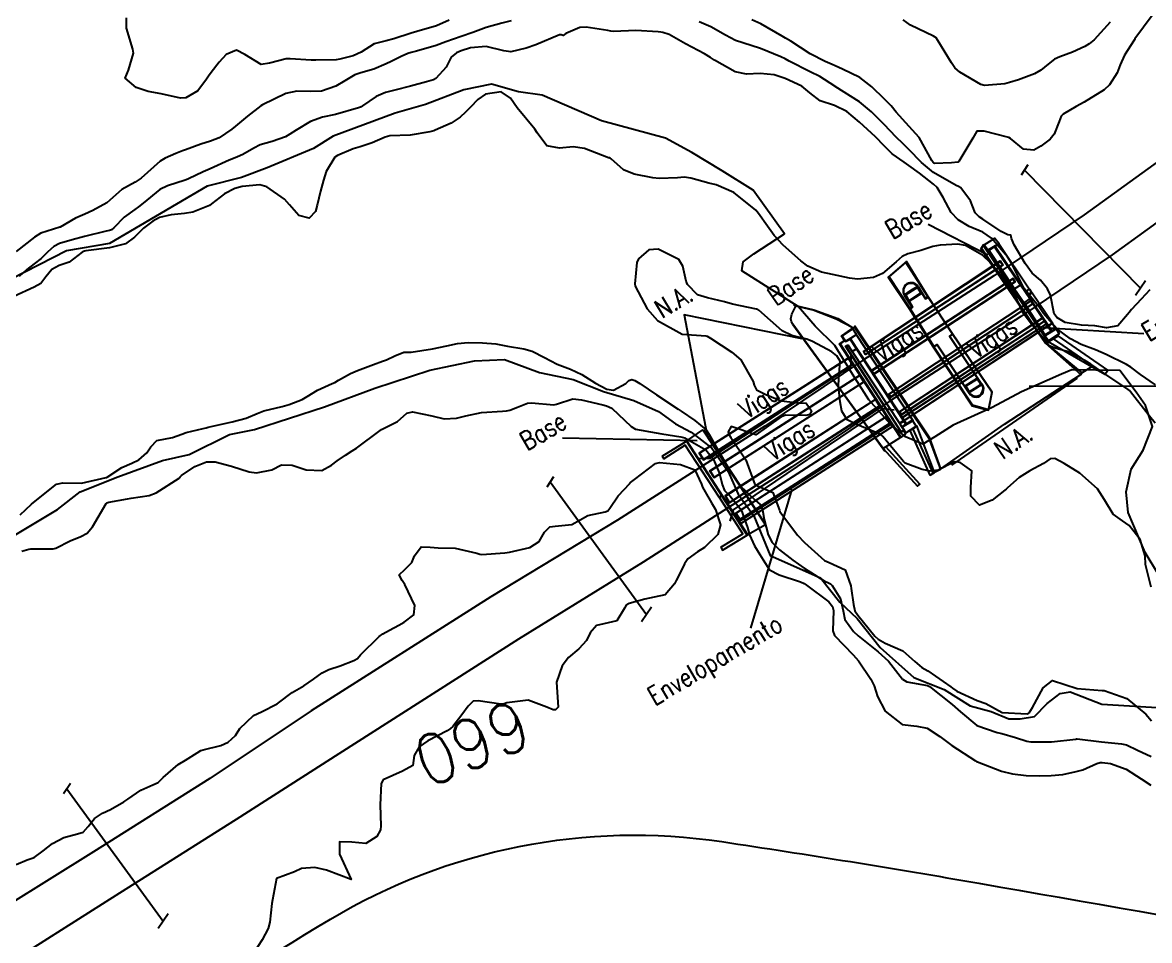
# Model space of a CAD drawing. Header units: metres. Extents: x 292545 to 299085, y 7450245 to 7463078.
# Drawn here: x 296184.4 to 296274.7, y 7459416.4 to 7459489.9 of the extents above; entities that cross this region are included whole.
import ezdxf
from ezdxf.enums import TextEntityAlignment as Align

# ---------------------------------------------------------------- set-up
doc = ezdxf.new("R2010")
doc.units = ezdxf.units.M
doc.linetypes.add('CONTINUO', pattern=[0])
for name, color, linetype in [('BASE', 45, 'Continuous'), ('Cotas', 45, 'Continuous'), ('Curvas de Nivel 1m', 11, 'Continuous'), ('Curvas de Nivel 5m', 15, 'Continuous'), ('ENVELOPAMENTO', 45, 'CONTINUO'), ('Hidrografia', 140, 'Continuous'), ('Linha Férrea', 20, 'Continuous'), ('N.A.', 45, 'CONTINUO'), ('PONTE', 45, 'CONTINUO'), ('Pontes e viadutos', 190, 'Continuous'), ('Pórtico', 62, 'Continuous'), ('TEXTO', 45, 'Continuous'), ('Vias Primárias', 230, 'Continuous'), ('VIGA', 190, 'Continuous')]:
    doc.layers.add(name, color=color, linetype=linetype)
doc.styles.add('ROMANS', font='romans', dxfattribs={"height": 0.2})
doc.styles.add('Style-STANDARD', font='STANDARD.shx')

msp = doc.modelspace()

# ---------------------------------------------------------------- linework, layer by layer
at = {"layer": 'BASE', "linetype": 'CONTINUO'}
for points in [[(296261.22, 7459471.886, 657.81), (296261.188, 7459471.797, 657.719), (296266.352, 7459464.25, 657.417), (296269.189, 7459461.727, 657.224), (296269.269, 7459461.858, 657.282)], [(296261.362, 7459472.094, 657.895), (296261.22, 7459471.886, 657.81), (296266.395, 7459464.258, 657.626), (296269.269, 7459461.858, 657.282), (296270.037, 7459462.35, 657.427)], [(296254.749, 7459456.674, 658.691), (296253.554, 7459455.941, 658.785), (296253.337, 7459455.808, 658.785), (296246.107, 7459465.758, 658.773), (296245.996, 7459465.945, 658.772), (296245.934, 7459466.193, 658.767), (296246.013, 7459466.558, 658.768), (296246.335, 7459467.211, 658.741)], [(296246.335, 7459467.211, 658.741), (296246.209, 7459467.297, 658.044), (296247.777, 7459466.921, 657.543), (296249.703, 7459466.224, 657.55), (296250.906, 7459465.472, 657.654), (296250.903, 7459465.465, 658.821)], [(296250.903, 7459465.465, 658.821), (296249.578, 7459466.16, 658.793), (296247.732, 7459466.88, 658.778), (296246.335, 7459467.211, 658.741)], [(296250.906, 7459465.472, 657.654), (296251.052, 7459465.539, 657.655), (296257.006, 7459456.633, 657.639), (296257.94, 7459454.133, 657.406), (296257.455, 7459453.877, 657.502)], [(296257.94, 7459454.133, 657.406), (296257.978, 7459454.18, 657.334), (296257.084, 7459456.634, 657.499), (296251.083, 7459465.599, 657.579), (296251.052, 7459465.539, 657.655)], [(296257.978, 7459454.18, 657.334), (296263.084, 7459457.745, 657.326), (296269.189, 7459461.727, 657.224)], [(296237.595, 7459456.425, 658.84), (296238.897, 7459457.313, 658.84), (296238.915, 7459457.339, 657.098)], [(296238.897, 7459457.313, 658.84), (296243.916, 7459449.684, 658.776)], [(296253.337, 7459455.808, 658.785), (296256.107, 7459452.772, 658.069), (296256.291, 7459452.941, 658.069), (296253.554, 7459455.941, 658.785)], [(296243.903, 7459449.712, 657.073), (296243.916, 7459449.684, 658.776), (296242.487, 7459448.891, 658.743)]]:
    msp.add_polyline3d(points, dxfattribs=at)
at = {"layer": 'Curvas de Nivel 1m', "flags": 128}
for points, elevation in [([(296218.569, 7459490.143), (296217.528, 7459489.692), (296215.967, 7459489.213), (296215.522, 7459489.091), (296214.115, 7459488.636), (296213.515, 7459488.487), (296212.536, 7459488.226), (296211.506, 7459487.57), (296210.858, 7459487.27), (296209.787, 7459486.998), (296209.498, 7459486.955), (296207.866, 7459486.938), (296207.497, 7459486.931), (296205.801, 7459487.024), (296205.498, 7459487.026), (296204.165, 7459486.678), (296203.491, 7459486.59), (296202.189, 7459487.373), (296201.507, 7459487.74), (296200.687, 7459487.392), (296200.123, 7459486.771), (296199.481, 7459485.936), (296199.255, 7459485.633), (296199.11, 7459485.414), (296198.41, 7459484.474), (296197.458, 7459483.902), (296197.008, 7459483.884), (296195.461, 7459484.233), (296194.42, 7459484.423), (296193.465, 7459484.726), (296192.595, 7459485.489), (296192.846, 7459486.123), (296193.241, 7459487.483), (296193.19, 7459487.799), (296192.687, 7459489.488), (296192.703, 7459490.32)], 661), ([(296274.912, 7459490.509), (296273.524, 7459488.63), (296273.489, 7459488.565), (296273.465, 7459488.531), (296272.702, 7459487.341), (296272.348, 7459486.541), (296272.112, 7459485.919), (296271.477, 7459484.937), (296271.058, 7459484.556), (296269.463, 7459483.564), (296268.827, 7459483.219), (296267.769, 7459482.597), (296267.619, 7459482.43), (296267.444, 7459482.013), (296267.041, 7459480.991), (296266.729, 7459480.607), (296265.997, 7459480.034), (296265.414, 7459479.727), (296264.588, 7459479.806), (296263.557, 7459480.648), (296263.424, 7459480.729), (296263.31, 7459480.766), (296261.431, 7459481.224), (296260.866, 7459481.243), (296260.527, 7459480.683), (296259.404, 7459478.807), (296259.34, 7459478.764), (296258.836, 7459478.706), (296257.466, 7459478.655), (296257.402, 7459478.682), (296257.36, 7459478.72), (296257.238, 7459478.888), (296256.229, 7459480.732), (296255.436, 7459481.611), (296254.395, 7459482.756), (296253.975, 7459483.279), (296253.463, 7459483.807), (296252.45, 7459484.78), (296251.48, 7459485.534), (296250.091, 7459486.2), (296249.49, 7459486.473), (296249.259, 7459486.582), (296248.693, 7459486.822), (296247.502, 7459487.43), (296245.934, 7459488.439), (296245.521, 7459488.699), (296245.248, 7459488.863), (296243.533, 7459489.839), (296242.817, 7459490.172)], 661), ([(296271.537, 7459489.973), (296270.271, 7459488.569), (296269.861, 7459488.232), (296269.515, 7459488.029), (296268.522, 7459487.575), (296267.502, 7459487.197), (296267.093, 7459487.01), (296266.571, 7459486.609), (296265.975, 7459486.128), (296265.485, 7459485.842), (296264.186, 7459485.345), (296263.478, 7459485.125), (296263.096, 7459485.034), (296261.475, 7459484.902), (296261.166, 7459484.983), (296259.486, 7459485.961), (296259.095, 7459486.302), (296258.818, 7459486.7), (296257.735, 7459488.501), (296257.593, 7459488.719), (296257.559, 7459488.755), (296257.523, 7459488.776), (296257.384, 7459488.861), (296255.533, 7459489.731), (296254.949, 7459490.161)], 662), ([(296275.189, 7459460.905), (296273.982, 7459461.742), (296273.21, 7459462.316), (296272.852, 7459462.534), (296271.221, 7459463.325), (296270.366, 7459463.705), (296269.229, 7459464.141), (296268.368, 7459464.589), (296267.245, 7459465.429), (296266.204, 7459466.616), (296265.838, 7459467.191), (296265.275, 7459467.84), (296264.656, 7459468.636), (296263.986, 7459469.953), (296263.647, 7459470.647), (296263.311, 7459471.158), (296262.024, 7459472.663), (296261.338, 7459473.131), (296260.243, 7459473.587), (296259.347, 7459474.129), (296258.8, 7459474.706), (296258.165, 7459475.912), (296257.68, 7459476.717), (296257.377, 7459477), (296256.263, 7459477.858), (296255.399, 7459478.492), (296255.024, 7459478.746), (296254.073, 7459479.424), (296253.416, 7459480.05), (296252.721, 7459480.777), (296251.441, 7459481.964), (296250.439, 7459482.8), (296249.458, 7459483.292), (296248.294, 7459483.66), (296247.467, 7459484.297), (296246.819, 7459484.847), (296245.479, 7459485.456), (296244.607, 7459485.743), (296243.483, 7459485.863), (296242.398, 7459485.813), (296241.484, 7459485.998), (296239.822, 7459486.927), (296239.496, 7459487.14), (296239.012, 7459487.425), (296237.512, 7459488.23), (296236.203, 7459488.973), (296235.681, 7459489.135), (296235.525, 7459489.168), (296235.299, 7459489.208), (296233.526, 7459489.293), (296231.734, 7459489.236), (296231.525, 7459489.245), (296231.266, 7459489.292), (296229.528, 7459489.571), (296229.042, 7459489.54), (296227.909, 7459489.066), (296227.685, 7459488.904), (296227.522, 7459488.956), (296227.397, 7459488.947), (296225.514, 7459488.165), (296224.722, 7459487.897), (296223.508, 7459487.599), (296222.95, 7459487.684), (296221.512, 7459488.017), (296220.268, 7459487.916), (296219.508, 7459487.663), (296219.156, 7459487.524), (296218.72, 7459487.178), (296218.31, 7459486.362), (296217.477, 7459485.446), (296217.306, 7459485.362), (296216.737, 7459485.201), (296215.469, 7459484.837), (296214.188, 7459484.51), (296213.464, 7459484.347), (296212.692, 7459484.017), (296211.602, 7459483.259), (296211.514, 7459483.197), (296211.452, 7459483.161), (296211.29, 7459483.101), (296209.446, 7459482.564), (296208.396, 7459482.348), (296207.44, 7459482.019), (296206.279, 7459481.327), (296205.775, 7459480.987), (296205.424, 7459480.773), (296204.362, 7459480.408), (296203.415, 7459480.142), (296202.903, 7459479.873), (296202.017, 7459479.374), (296201.59, 7459479.189), (296201.4, 7459479.112), (296200.925, 7459478.914), (296199.391, 7459478.23), (296198.83, 7459477.974), (296197.667, 7459477.427), (296197.472, 7459477.339), (296197.381, 7459477.302), (296195.966, 7459476.852), (296195.374, 7459476.552), (296194.018, 7459475.47), (296193.663, 7459475.171), (296193.355, 7459474.96), (296192.494, 7459474.341), (296191.686, 7459473.496), (296191.499, 7459473.33), (296191.331, 7459473.277), (296191.057, 7459473.231), (296189.326, 7459472.804), (296188.328, 7459472.535), (296187.32, 7459472.223), (296186.869, 7459472.003), (296186.377, 7459471.559), (296185.84, 7459471.03), (296185.298, 7459470.606), (296184.71, 7459470.161), (296184.082, 7459469.588)], 659), ([(296275.156, 7459457.822), (296274.583, 7459458.516), (296273.181, 7459460.358), (296273.1, 7459460.45), (296272.995, 7459460.532), (296271.201, 7459461.737), (296270.003, 7459462.568), (296269.508, 7459462.867), (296269.217, 7459463.024), (296268.297, 7459463.514), (296267.225, 7459463.827), (296266.641, 7459464.023), (296266.196, 7459464.616), (296265.25, 7459465.777), (296264.567, 7459466.637), (296263.969, 7459467.95), (296263.581, 7459468.647), (296263.287, 7459469.069), (296261.966, 7459470.663), (296261.312, 7459471.303), (296259.941, 7459472.074), (296259.325, 7459472.191), (296257.927, 7459472.111), (296257.322, 7459471.993), (296256.361, 7459471.685), (296255.313, 7459471.403), (296254.867, 7459471.189), (296254.399, 7459470.754), (296253.293, 7459469.825), (296252.56, 7459469.508), (296251.289, 7459469.37), (296250.641, 7459469.445), (296249.292, 7459469.736), (296248.414, 7459469.943), (296247.299, 7459470.429), (296246.734, 7459470.846), (296245.321, 7459472.088), (296244.619, 7459472.871), (296244.085, 7459473.623), (296243.35, 7459474.643), (296243.129, 7459474.892), (296241.374, 7459476.312), (296239.967, 7459476.924), (296239.384, 7459477.074), (296237.917, 7459477.481), (296237.389, 7459477.543), (296236.861, 7459477.492), (296235.387, 7459477.432), (296234.882, 7459477.491), (296233.391, 7459477.779), (296232.532, 7459478.151), (296231.529, 7459479.028), (296231.451, 7459479.077), (296231.403, 7459479.087), (296231.329, 7459479.105), (296229.411, 7459479.844), (296228.499, 7459479.972), (296227.411, 7459479.88), (296226.394, 7459480.067), (296225.615, 7459481.097), (296225.427, 7459481.384), (296224.003, 7459483.114), (296223.461, 7459483.892), (296222.72, 7459484.385), (296221.463, 7459484.204), (296220.841, 7459483.774), (296220.266, 7459483.162), (296219.865, 7459482.747), (296219.441, 7459482.37), (296218.724, 7459481.887), (296217.425, 7459481.304), (296217.34, 7459481.275), (296217.003, 7459481.196), (296215.42, 7459480.907), (296213.812, 7459480.852), (296213.426, 7459480.768), (296212.375, 7459480.294), (296211.414, 7459479.98), (296210.866, 7459479.813), (296209.592, 7459479.287), (296209.402, 7459479.149), (296208.692, 7459477.995), (296208.478, 7459477.299), (296208.252, 7459476.419), (296207.985, 7459475.304), (296207.843, 7459474.81), (296207.342, 7459474.258), (296206.499, 7459474.477), (296205.767, 7459475.334), (296205.359, 7459475.776), (296203.948, 7459476.78), (296203.377, 7459476.945), (296201.955, 7459476.793), (296201.372, 7459476.63), (296200.555, 7459476.203), (296199.514, 7459475.408), (296199.352, 7459475.291), (296198.017, 7459474.753), (296197.345, 7459474.651), (296196.258, 7459474.532), (296195.346, 7459474.312), (296194.788, 7459474.012), (296194.057, 7459473.469), (296193.325, 7459472.733), (296192.611, 7459472.196), (296191.317, 7459471.891), (296189.42, 7459471.635), (296189.314, 7459471.614), (296189.25, 7459471.594), (296189.13, 7459471.532), (296188.107, 7459470.735), (296187.297, 7459470.476), (296186.705, 7459470.142), (296186.232, 7459469.561), (296185.825, 7459469.017), (296185.275, 7459468.74), (296183.649, 7459467.977)], 658), ([(296274.821, 7459444.686), (296274.377, 7459446.516), (296274.338, 7459447.209), (296273.954, 7459448.521), (296273.054, 7459449.626), (296272.52, 7459450), (296271.78, 7459450.549), (296271.08, 7459451.679), (296270.534, 7459452.566), (296269.105, 7459453.818), (296267.857, 7459454.593), (296267.119, 7459455), (296266.742, 7459454.982), (296266.186, 7459454.614), (296265.107, 7459454.011), (296264.254, 7459453.486), (296263.319, 7459452.648), (296263.2, 7459452.541), (296263.091, 7459452.454), (296262.079, 7459451.664), (296261.079, 7459451.271), (296260.377, 7459451.972), (296260.387, 7459452.681), (296260.454, 7459454.027), (296259.532, 7459454.694), (296259.113, 7459454.737), (296259.081, 7459454.733), (296259.006, 7459454.701), (296257.75, 7459454.07), (296257.105, 7459453.975), (296256.485, 7459454.108), (296255.112, 7459454.632), (296254.967, 7459454.751), (296254.176, 7459455.711), (296253.317, 7459456.767), (296253.233, 7459456.858), (296253.144, 7459456.923), (296252.847, 7459457.072), (296251.153, 7459457.751), (296250.459, 7459458.103), (296250.04, 7459458.807), (296249.908, 7459459.547), (296249.753, 7459460.812), (296249.79, 7459461.403), (296249.892, 7459462.81), (296249.645, 7459463.242), (296249.22, 7459463.549), (296247.678, 7459464.386), (296247.23, 7459464.559), (296246.027, 7459464.852), (296245.239, 7459465.234), (296243.375, 7459466.888), (296243.312, 7459466.938), (296243.264, 7459466.954), (296243.184, 7459466.971), (296241.268, 7459467.371), (296240.636, 7459467.549), (296239.272, 7459467.868), (296238.464, 7459468.132), (296237.653, 7459468.954), (296237.551, 7459469.221), (296237.297, 7459470.413), (296236.974, 7459470.963), (296235.315, 7459471.777), (296234.569, 7459471.732), (296233.732, 7459470.996), (296233.607, 7459470.699), (296233.428, 7459468.999), (296233.459, 7459468.82), (296234.427, 7459466.988), (296235.249, 7459466.058), (296237.233, 7459464.96), (296239.143, 7459464.842), (296239.232, 7459464.819), (296239.514, 7459464.643), (296241.219, 7459463.525), (296241.937, 7459462.903), (296242.922, 7459461.166), (296243.016, 7459460.892), (296243.187, 7459460.504), (296243.93, 7459460.13), (296245.174, 7459459.622), (296246.559, 7459459.459), (296247.172, 7459459.425), (296247.598, 7459458.836), (296247.476, 7459458.52), (296247.159, 7459458.451), (296245.537, 7459458.478), (296245.158, 7459458.353), (296243.143, 7459456.89), (296241.149, 7459457.565), (296240.912, 7459457.146), (296241.006, 7459456.911), (296241.14, 7459456.692), (296242.325, 7459454.898), (296243.062, 7459452.921), (296243.082, 7459452.89), (296244.503, 7459452.285), (296245.046, 7459450.86), (296245.071, 7459450.742), (296246.49, 7459448.846), (296247.037, 7459448.28), (296248.632, 7459446.824), (296249.021, 7459446.664), (296250.303, 7459446.088), (296250.751, 7459444.794), (296250.777, 7459444.579), (296250.978, 7459443.294), (296251.075, 7459442.789), (296251.32, 7459442.436), (296252.671, 7459440.773), (296252.949, 7459440.52), (296253.52, 7459440.189), (296254.936, 7459439.601), (296255.875, 7459438.736), (296256.452, 7459438.261), (296256.916, 7459437.988), (296258.763, 7459436.701), (296258.902, 7459436.593), (296259.243, 7459436.353), (296260.892, 7459435.598), (296261.577, 7459435.357), (296262.883, 7459434.65), (296264.882, 7459434.544), (296264.957, 7459434.554), (296265.055, 7459434.627), (296265.308, 7459435.045), (296266.16, 7459436.611), (296266.909, 7459437.209), (296268.903, 7459436.58), (296270.901, 7459436.418), (296271.061, 7459436.397), (296272.891, 7459435.767), (296274.39, 7459434.515), (296274.868, 7459433.986)], 657), ([(296184.167, 7459450.484), (296185.07, 7459451.334), (296185.361, 7459451.576), (296187.087, 7459452.941), (296187.588, 7459453.045), (296189.088, 7459453.038), (296191.06, 7459453.467), (296191.093, 7459453.478), (296191.108, 7459453.484), (296191.141, 7459453.5), (296192.321, 7459454.272), (296193.11, 7459454.629), (296193.687, 7459454.902), (296194.323, 7459455.468), (296194.644, 7459455.949), (296195.133, 7459456.455), (296196.376, 7459456.682), (296197.138, 7459456.958), (296197.483, 7459457.083), (296198.843, 7459457.413), (296199.082, 7459457.472), (296199.144, 7459457.481), (296199.241, 7459457.505), (296201.149, 7459457.943), (296202.279, 7459458.241), (296203.156, 7459458.618), (296203.69, 7459458.822), (296205.161, 7459459.172), (296205.719, 7459459.332), (296206.761, 7459459.724), (296207.173, 7459459.96), (296207.994, 7459460.489), (296209.189, 7459461.015), (296209.378, 7459461.1), (296209.69, 7459461.285), (296210.648, 7459461.826), (296211.201, 7459462.061), (296212.487, 7459462.532), (296213.208, 7459462.79), (296213.53, 7459462.916), (296214.195, 7459463.23), (296214.919, 7459463.521), (296215.216, 7459463.522), (296215.521, 7459463.521), (296217.219, 7459463.782), (296218.371, 7459464.029), (296219.223, 7459464.225), (296220.091, 7459464.294), (296221.224, 7459464.277), (296222.288, 7459464.199), (296223.222, 7459464.017), (296224.541, 7459463.785), (296225.218, 7459463.617), (296226.198, 7459463.09), (296227.208, 7459462.559), (296228.295, 7459462.155), (296229.2, 7459461.74), (296230.291, 7459461.039), (296231.186, 7459460.558), (296231.734, 7459460.475), (296232.713, 7459461.015), (296232.967, 7459461.241), (296233.196, 7459461.335), (296233.45, 7459461.26), (296233.835, 7459461), (296235.18, 7459460.094), (296236.911, 7459458.963), (296237.161, 7459458.801), (296238.258, 7459458.047), (296239.147, 7459457.289), (296239.404, 7459456.927), (296239.754, 7459456.304), (296240.552, 7459454.916), (296241.103, 7459453.928), (296241.81, 7459452.903), (296243.081, 7459451.665), (296243.496, 7459451.303), (296243.68, 7459450.881), (296243.814, 7459450.126), (296244.122, 7459448.874), (296244.44, 7459448.272), (296245.031, 7459447.688), (296246.096, 7459446.849), (296247.017, 7459446.209), (296248.624, 7459445.207), (296249.005, 7459445.021), (296249.132, 7459444.946), (296249.245, 7459444.816), (296249.937, 7459443.76), (296250.139, 7459442.803), (296250.264, 7459442.099), (296250.956, 7459441.13), (296251.332, 7459440.786), (296252.934, 7459439.506), (296253.769, 7459438.762), (296254.909, 7459437.328), (296255.255, 7459437.094), (296256.904, 7459436.797), (296257.071, 7459436.718), (296258.889, 7459435.275), (296259.547, 7459434.693), (296260.867, 7459433.617), (296262.478, 7459433.037), (296262.858, 7459432.956), (296263.958, 7459432.639), (296264.85, 7459432.35), (296265.191, 7459432.286), (296266.85, 7459432.295), (296268.786, 7459432.515), (296268.852, 7459432.531), (296268.9, 7459432.532), (296270.85, 7459432.29), (296272.458, 7459432.145), (296272.848, 7459432.053), (296273.747, 7459431.618), (296274.839, 7459431.131)], 658), ([(296184.311, 7459447.587), (296184.869, 7459447.737), (296185.026, 7459447.762), (296186.804, 7459447.776), (296187.027, 7459447.827), (296188.175, 7459448.4), (296189.041, 7459448.739), (296189.54, 7459449.028), (296189.952, 7459449.517), (296191.072, 7459451.401), (296191.118, 7459451.454), (296191.269, 7459451.498), (296192.781, 7459451.777), (296193.076, 7459451.832), (296194.494, 7459452.05), (296195.081, 7459452.258), (296196.899, 7459453.433), (296196.997, 7459453.529), (296197.096, 7459453.642), (296198.164, 7459454.362), (296199.113, 7459454.726), (296199.791, 7459454.725), (296201.108, 7459454.38), (296202.536, 7459453.934), (296203.1, 7459453.844), (296204.349, 7459454.103), (296205.11, 7459454.484), (296205.971, 7459454.466), (296207.105, 7459454.086), (296208.353, 7459454.048), (296209.111, 7459454.464), (296209.578, 7459454.824), (296210.237, 7459455.279), (296210.782, 7459455.618), (296211.128, 7459455.818), (296213.025, 7459457.242), (296213.144, 7459457.322), (296214.404, 7459457.974), (296215.157, 7459458.646), (296215.625, 7459458.748), (296217.155, 7459458.41), (296218.162, 7459458.194), (296219.153, 7459458.227), (296219.885, 7459458.433), (296221.158, 7459458.683), (296222.828, 7459458.794), (296223.16, 7459458.816), (296223.414, 7459458.863), (296224.033, 7459459.111), (296224.832, 7459459.439), (296225.169, 7459459.474), (296226.937, 7459459.312), (296227.167, 7459459.349), (296228.459, 7459459.775), (296229.173, 7459459.717), (296230.884, 7459459.316), (296231.166, 7459459.228), (296231.592, 7459459.026), (296233.148, 7459457.555), (296233.499, 7459457.357), (296235.144, 7459457.051), (296235.616, 7459456.975), (296237.14, 7459456.734), (296237.446, 7459456.648), (296239.124, 7459455.698), (296239.754, 7459454.924), (296240.232, 7459453.788), (296240.427, 7459452.917), (296240.622, 7459452.451), (296241.084, 7459451.981), (296241.955, 7459450.901), (296242.475, 7459449.472), (296242.637, 7459448.894), (296243.034, 7459447.991), (296243.456, 7459447.312), (296243.721, 7459446.88), (296244.229, 7459446.086), (296245.011, 7459445.666), (296246.719, 7459445.13), (296247.004, 7459444.978), (296247.205, 7459444.838), (296248.983, 7459443.513), (296249.295, 7459443.134), (296249.354, 7459442.814), (296249.323, 7459441.181), (296249.443, 7459440.813), (296250.93, 7459439.254), (296251.377, 7459438.785), (296252.368, 7459437.316), (296252.612, 7459436.773), (296252.894, 7459435.922), (296253.502, 7459434.764), (296254.867, 7459433.68), (296256.04, 7459433.558), (296256.863, 7459433.389), (296257.896, 7459432.71), (296258.846, 7459431.995), (296260.747, 7459430.768), (296260.833, 7459430.71), (296260.857, 7459430.703), (296260.909, 7459430.679), (296262.822, 7459429.938), (296263.719, 7459429.741), (296264.817, 7459429.601), (296265.863, 7459429.574), (296266.818, 7459429.586), (296267.74, 7459429.676), (296268.823, 7459429.904), (296269.361, 7459430.038), (296270.487, 7459430.563), (296270.753, 7459430.641), (296270.834, 7459430.643), (296270.909, 7459430.635), (296271.562, 7459430.549), (296272.827, 7459430.116), (296274.017, 7459429.316), (296274.808, 7459428.816)], 659)]:
    msp.add_lwpolyline(points, dxfattribs=dict(at, elevation=elevation))
at = {"layer": 'Curvas de Nivel 5m', "elevation": 660, "flags": 128}
for points in [[(296223.532, 7459490.074), (296222.766, 7459489.892), (296221.527, 7459489.545), (296220.45, 7459489.156), (296219.519, 7459488.82), (296218.302, 7459488.396), (296217.512, 7459488.106), (296215.944, 7459487.65), (296215.506, 7459487.55), (296215.255, 7459487.473), (296214.711, 7459487.228), (296213.914, 7459486.819), (296213.494, 7459486.621), (296212.522, 7459486.215), (296211.483, 7459485.922), (296210.987, 7459485.761), (296210.195, 7459485.279), (296209.468, 7459484.831), (296208.322, 7459484.443), (296207.464, 7459484.407), (296206.338, 7459484.448), (296205.462, 7459484.259), (296203.593, 7459483.358), (296203.452, 7459483.271), (296202.383, 7459482.431), (296201.435, 7459481.634), (296201.13, 7459481.385), (296200.11, 7459480.712), (296199.418, 7459480.431), (296198.642, 7459480.19), (296197.408, 7459479.74), (296197.182, 7459479.656), (296196.654, 7459479.437), (296195.778, 7459479.067), (296195.397, 7459478.829), (296193.861, 7459477.473), (296193.38, 7459477.14), (296192.307, 7459476.558), (296191.365, 7459475.699), (296191.125, 7459475.504), (296189.989, 7459474.885), (296189.349, 7459474.589), (296188.608, 7459474.273), (296187.371, 7459473.55), (296187.342, 7459473.541), (296185.833, 7459473.06), (296185.325, 7459472.745), (296183.853, 7459471.592)], [(296274.71, 7459468.516), (296274.034, 7459467.76), (296273.259, 7459466.932), (296273.071, 7459466.717), (296272.938, 7459466.533), (296272.147, 7459465.638), (296271.242, 7459465.469), (296270.311, 7459465.631), (296269.249, 7459465.678), (296267.942, 7459465.903), (296267.259, 7459466.308), (296267.063, 7459466.603), (296266.751, 7459468.081), (296266.525, 7459468.611), (296265.952, 7459469.283), (296265.295, 7459469.854), (296264.722, 7459470.636), (296263.845, 7459472.125), (296263.639, 7459472.645), (296263.583, 7459472.894), (296263.336, 7459472.934), (296262.805, 7459473.189), (296261.348, 7459474.185), (296261.045, 7459474.37), (296260.734, 7459474.679), (296260.342, 7459475.665), (296259.571, 7459476.697), (296259.375, 7459476.81), (296259.189, 7459476.889), (296257.391, 7459477.922), (296256.419, 7459478.73), (296255.413, 7459479.774), (296254.914, 7459480.244), (296254.397, 7459480.755), (296253.438, 7459481.766), (296252.403, 7459482.78), (296251.461, 7459483.582), (296249.51, 7459484.81), (296249.473, 7459484.832), (296248.262, 7459485.609), (296247.485, 7459486.004), (296245.818, 7459486.857), (296245.496, 7459487.04), (296245.156, 7459487.205), (296243.508, 7459487.871), (296242.098, 7459488.317), (296241.517, 7459488.508), (296240.703, 7459488.918), (296239.53, 7459489.603), (296238.595, 7459490.006)], [(296183.853, 7459422.461), (296184.732, 7459422.833), (296185.288, 7459423.019), (296186.003, 7459423.561), (296186.749, 7459424.156), (296187.664, 7459424.631), (296188.757, 7459424.916), (296189.217, 7459425.067), (296189.627, 7459425.521), (296190.136, 7459426.153), (296190.779, 7459426.569), (296191.406, 7459426.878), (296192.485, 7459427.485), (296192.795, 7459427.695), (296193.839, 7459428.433), (296194.807, 7459428.852), (296195.218, 7459429.045), (296195.616, 7459429.448), (296196.824, 7459430.491), (296197.421, 7459430.83), (296198.346, 7459431.415), (296198.649, 7459431.598), (296198.836, 7459431.647), (296200.239, 7459431.999), (296200.846, 7459432.264), (296201.429, 7459432.806), (296201.784, 7459433.376), (296202.873, 7459434.396), (296203.52, 7459434.71), (296204.769, 7459435.341), (296204.838, 7459435.386), (296204.884, 7459435.421), (296205.965, 7459436.256), (296206.898, 7459436.792), (296207.692, 7459437.308), (296208.382, 7459437.827), (296208.915, 7459438.083), (296209.81, 7459438.391), (296210.926, 7459438.815), (296211.208, 7459438.986), (296211.453, 7459439.262), (296212.948, 7459440.735), (296213.247, 7459440.94), (296213.778, 7459441.232), (296214.533, 7459441.648), (296214.959, 7459441.876), (296215.714, 7459442.464), (296215.806, 7459443.212), (296214.998, 7459444.912), (296214.793, 7459445.222), (296214.557, 7459445.675), (296215.012, 7459446.117), (296215.57, 7459446.662), (296215.78, 7459447.212), (296216.316, 7459447.921), (296217.03, 7459447.886), (296217.68, 7459447.841), (296219.029, 7459447.826), (296220.773, 7459447.405), (296221.025, 7459447.325), (296221.179, 7459447.302), (296223.026, 7459447.436), (296223.393, 7459447.491), (296225.031, 7459447.878), (296225.783, 7459448.345), (296226.208, 7459449.088), (296226.613, 7459449.52), (296227.05, 7459449.568), (296228.395, 7459449.717), (296229.058, 7459450.076), (296229.675, 7459450.433), (296231.068, 7459450.73), (296231.285, 7459450.813), (296231.422, 7459451.027), (296232.098, 7459452.005), (296233.04, 7459453.011), (296233.062, 7459453.041), (296233.094, 7459453.068), (296233.417, 7459453.326), (296235.109, 7459454.6), (296235.409, 7459454.678), (296237.109, 7459454.524), (296238.248, 7459454.087), (296238.793, 7459452.934), (296238.872, 7459452.715), (296239.087, 7459452.331), (296239.594, 7459451.448), (296239.904, 7459450.928), (296240.301, 7459449.675), (296240.082, 7459448.924), (296239.032, 7459447.873), (296238.456, 7459447.518), (296237.685, 7459446.953), (296237.421, 7459446.554), (296237.011, 7459445.721), (296236.745, 7459445.223), (296236.623, 7459444.964), (296235.882, 7459444.078), (296234.987, 7459443.895), (296234.233, 7459443.742), (296232.978, 7459443.379), (296232.736, 7459443.253), (296232.619, 7459443.014), (296231.988, 7459441.995), (296230.96, 7459441.751), (296230.365, 7459441.63), (296229.872, 7459441.041), (296229.57, 7459440.42), (296228.94, 7459439.755), (296228.129, 7459439.062), (296227.607, 7459438.385), (296227.17, 7459437.076), (296227.279, 7459435.466), (296227.292, 7459435.076), (296227.087, 7459434.871), (296226.88, 7459434.863), (296226.39, 7459435.085), (296224.888, 7459435.625), (296223.181, 7459435.42), (296222.885, 7459435.321), (296222.71, 7459435.306), (296220.887, 7459435.571), (296220.488, 7459435.553), (296220.087, 7459435.158), (296219.581, 7459434.454), (296218.858, 7459433.532), (296218.676, 7459433.352), (296218.397, 7459433.177), (296216.845, 7459432.374), (296216.144, 7459431.907), (296215.753, 7459431.211), (296215.636, 7459430.401), (296214.82, 7459429.938), (296213.278, 7459429.243), (296213.092, 7459428.962), (296213.035, 7459427.246), (296213.077, 7459425.556), (296213.046, 7459425.246), (296212.758, 7459424.718), (296211.871, 7459424.14), (296210.753, 7459424.252), (296209.754, 7459424.279), (296209.769, 7459423.28), (296210.713, 7459421.27), (296208.724, 7459422.002), (296207.798, 7459422.233), (296206.725, 7459422.136), (296206.158, 7459421.889), (296204.713, 7459421.34), (296204.405, 7459419.634), (296204.335, 7459419.344), (296204.178, 7459417.845), (296204.054, 7459417.346), (296203.571, 7459416.439), (296202.865, 7459415.367)]]:
    msp.add_lwpolyline(points, dxfattribs=at)
at = {"layer": 'ENVELOPAMENTO', "linetype": 'CONTINUO'}
for points in [[(296254.875, 7459458.288, 659.792), (296266.427, 7459465.806, 659.797)], [(296254.883, 7459458.276, 660.072), (296266.435, 7459465.795, 660.077)], [(296255.027, 7459458.058, 660.06), (296266.543, 7459465.633, 660.09)], [(296266.552, 7459465.619, 659.81), (296255.034, 7459458.046, 659.78)], [(296254.025, 7459457.78, 659.777), (296241.789, 7459449.967, 659.62)], [(296254.033, 7459457.769, 660.057), (296241.796, 7459449.956, 659.9)], [(296254.143, 7459457.601, 660.078), (296241.912, 7459449.777, 659.91)], [(296254.15, 7459457.59, 659.798), (296241.92, 7459449.766, 659.63)]]:
    msp.add_polyline3d(points, dxfattribs=at)
at = {"layer": 'Hidrografia'}
for points in [[(296275.453, 7459445.651), (296274.345, 7459447.463), (296272.984, 7459450.683), (296272.833, 7459452.344), (296273.236, 7459454.156), (296274.194, 7459455.665), (296274.949, 7459457.578), (296274.389, 7459459.26), (296273.622, 7459460.328), (296272.331, 7459462.061), (296268.473, 7459462.116), (296267.635, 7459461.75), (296264.442, 7459460.339), (296262.086, 7459459.084), (296258.946, 7459457.672), (296257.48, 7459456.731), (296256.538, 7459456.156), (296255.124, 7459456.731), (296253.92, 7459457.777), (296252.193, 7459459.711), (296250.884, 7459461.75), (296249.471, 7459464.051), (296247.9, 7459465.619), (296246.539, 7459467.187), (296242.024, 7459470.038), (296242.128, 7459470.77), (296242.966, 7459471.397), (296245.426, 7459473.018), (296242.921, 7459476.515), (296240.437, 7459478.046), (296238.005, 7459479.524), (296235.891, 7459480.685), (296230.765, 7459482.057), (296226.009, 7459484.116), (296224.106, 7459484.38), (296221.939, 7459485.013), (296219.719, 7459484.538), (296216.654, 7459483.377), (296214.223, 7459482.691), (296209.255, 7459480.843), (296207.67, 7459479.84), (296203.97, 7459478.31), (296201.909, 7459477.518), (296199.161, 7459476.832), (296191.316, 7459472.224), (296187.881, 7459471.644), (296183.441, 7459469.374)], [(296183.005, 7459448.424), (296187.171, 7459450.906), (296188.967, 7459452.326), (296191.997, 7459453.522), (296195.589, 7459454.83), (296197.722, 7459455.316), (296200.939, 7459456.922), (296202.96, 7459457.333), (296208.549, 7459459.137), (296212.59, 7459460.632), (296217.005, 7459462.089), (296220.596, 7459462.837), (296222.991, 7459462.949), (296225.797, 7459461.902), (296228.5, 7459461.337), (296230.932, 7459460.366), (296233.364, 7459459.656), (296235.347, 7459458.759), (296236.693, 7459457.787), (296237.966, 7459457.115), (296239.62, 7459455.834), (296240.93, 7459453.966), (296241.715, 7459452.135), (296242.987, 7459450.416), (296244.297, 7459447.24), (296248.31, 7459445.433), (296249.882, 7459443.49), (296251.266, 7459442.182), (296253.099, 7459439.866), (296255.8, 7459437.451), (296258.231, 7459436.479), (296260.327, 7459435.172), (296262.01, 7459434.723), (296263.432, 7459434.125), (296264.33, 7459434.125), (296265.49, 7459434.312), (296266.5, 7459435.358), (296267.548, 7459436.181), (296268.333, 7459436.293), (296270.877, 7459435.321), (296276.633, 7459434.976)]]:
    msp.add_lwpolyline(points, dxfattribs=at)
at = {"layer": 'Linha Férrea', "linetype": 'Continuous'}
for points in [[(296330.933, 7459525.481), (296324.777, 7459519.261), (296318.226, 7459513.271), (296312.666, 7459508.189), (296306.977, 7459503.264), (296301.864, 7459499.112), (296294.775, 7459493.301), (296289.552, 7459489.216), (296280.623, 7459482.592), (296269.464, 7459474.534), (296262.23, 7459469.649), (296251.679, 7459462.851), (296243.859, 7459457.582), (296232.038, 7459450.072), (296221.895, 7459443.905), (296207.49, 7459434.769), (296199.362, 7459429.351), (296190.042, 7459423.477), (296179.569, 7459416.951)], [(296327.489, 7459516.439), (296321.453, 7459510.095), (296315.804, 7459504.566), (296309.814, 7459499.368), (296304.89, 7459495.42), (296297.515, 7459489.791), (296292.013, 7459485.611), (296282.934, 7459479.435), (296271.704, 7459471.326), (296264.385, 7459466.384), (296253.832, 7459459.584), (296246.001, 7459454.308), (296234.115, 7459446.69), (296224.101, 7459440.515), (296209.712, 7459431.323), (296201.49, 7459426.068), (296192.119, 7459420.163), (296181.652, 7459413.539)]]:
    msp.add_lwpolyline(points, dxfattribs=at)
at = {"layer": 'N.A.', "linetype": 'CONTINUO'}
for points in [[(296253.479, 7459455.571, 657.035), (296250.636, 7459459.498, 657.057), (296246.101, 7459465.714, 657.173)], [(296258.861, 7459454.479, 656.909), (296268.916, 7459461.441, 656.898)], [(296238.915, 7459457.339, 657.098), (296241.347, 7459453.638, 657.026), (296243.903, 7459449.712, 657.073)]]:
    msp.add_polyline3d(points, dxfattribs=at)
at = {"layer": 'PONTE', "linetype": 'CONTINUO'}
for points in [[(296261.443, 7459472.12, 660.403), (296262.303, 7459472.669, 660.412), (296262.645, 7459472.237, 660.407), (296261.744, 7459471.689, 660.403)], [(296256.376, 7459468.282, 660.396), (296256.086, 7459468.715, 660.397), (296255.158, 7459468.125, 660.412), (296255.41, 7459467.639, 660.413)], [(296250.906, 7459465.395, 660.424), (296250.061, 7459464.843, 660.4), (296250.344, 7459464.404, 660.4), (296251.208, 7459464.941, 660.43)], [(296267.202, 7459465.401, 660.551), (296267.457, 7459465.003, 660.545), (296266.588, 7459464.435, 660.544), (296266.298, 7459464.824, 660.545)], [(296259.981, 7459460.788, 660.468), (296260.239, 7459460.338, 660.469), (296261.188, 7459460.946, 660.479), (296260.879, 7459461.371, 660.477)], [(296255.152, 7459457.072, 660.476), (296255.985, 7459457.581, 660.458), (296255.712, 7459458.021, 660.474), (296254.866, 7459457.503, 660.456)]]:
    msp.add_polyline3d(points, close=True, dxfattribs=at)
for points in [[(296261.443, 7459472.12, 660.403), (296261.362, 7459472.094, 657.895), (296266.567, 7459464.345, 657.666), (296266.588, 7459464.435, 660.544)], [(296261.744, 7459471.689, 660.403), (296261.726, 7459471.622, 659.111), (296261.798, 7459471.661, 659.119), (296261.842, 7459471.683, 659.224), (296262.279, 7459471.972, 659.22), (296262.337, 7459472.023, 660.191), (296262.626, 7459472.197, 660.191), (296262.645, 7459472.237, 660.407)], [(296262.279, 7459471.972, 659.22), (296264.368, 7459468.897, 659.34), (296263.883, 7459468.601, 659.317), (296261.842, 7459471.683, 659.224)], [(296262.337, 7459472.023, 660.191), (296264.758, 7459468.402, 660.34), (296265.049, 7459468.58, 660.34), (296262.626, 7459472.197, 660.191)], [(296255.204, 7459470.782, 657.58), (296253.748, 7459469.545, 657.604), (296253.815, 7459469.56, 657.679)], [(296262.083, 7459460.324, 657.408), (296258.917, 7459464.997, 657.524), (296256.947, 7459467.964, 657.571), (296255.204, 7459470.782, 657.58), (296255.167, 7459470.707, 657.683)], [(296261.726, 7459471.622, 659.111), (296266.253, 7459464.841, 659.171)], [(296261.798, 7459471.661, 659.119), (296263.876, 7459468.604, 659.093), (296264.638, 7459467.477, 659.205)], [(296255.475, 7459467.062, 657.708), (296253.815, 7459469.56, 657.679), (296255.167, 7459470.707, 657.683), (296256.94, 7459467.953, 657.7)], [(296253.748, 7459469.545, 657.604), (296255.438, 7459467.02, 657.591), (296257.359, 7459463.943, 657.553), (296260.471, 7459459.224, 657.461), (296260.519, 7459459.29, 657.624)], [(296255.158, 7459468.125, 660.412), (296255.054, 7459468.119, 659.133), (296255.034, 7459468.091, 657.704), (296255.64, 7459467.153, 657.72), (296255.697, 7459467.126, 659.147)], [(296255.054, 7459468.119, 659.133), (296255.595, 7459468.481, 659.566), (296256.089, 7459468.777, 659.146)], [(296255.41, 7459467.639, 660.413), (296255.424, 7459467.607, 659.132), (296256.433, 7459468.265, 659.122), (296256.376, 7459468.282, 660.396)], [(296256.086, 7459468.715, 660.397), (296256.089, 7459468.777, 659.146), (296256.153, 7459468.777, 657.727), (296256.734, 7459467.827, 657.719), (296256.727, 7459467.807, 659.199)], [(296256.433, 7459468.265, 659.122), (296256.727, 7459467.807, 659.199), (296256.957, 7459467.935, 659.178), (296258.897, 7459464.992, 659.281), (296258.673, 7459464.811, 659.275), (296260.896, 7459461.439, 659.323)], [(296263.883, 7459468.601, 659.317), (296264.638, 7459467.477, 659.205), (296265.098, 7459467.793, 659.206), (296264.368, 7459468.897, 659.34)], [(296264.758, 7459468.402, 660.34), (296264.759, 7459468.369, 660.256), (296265.07, 7459468.563, 660.267), (296265.049, 7459468.58, 660.34)], [(296265.07, 7459468.563, 660.267), (296265.243, 7459468.312, 660.264), (296264.951, 7459468.113, 660.256), (296264.759, 7459468.369, 660.256)], [(296265.243, 7459468.312, 660.264), (296265.291, 7459468.28, 659.939), (296264.974, 7459468.061, 659.939), (296264.951, 7459468.113, 660.256)], [(296264.974, 7459468.061, 659.939), (296266.596, 7459465.662, 660.152)], [(296265.291, 7459468.28, 659.939), (296266.914, 7459465.881, 660.146)], [(296255.424, 7459467.607, 659.132), (296255.697, 7459467.126, 659.147), (296255.5, 7459466.994, 659.139), (296257.405, 7459463.983, 659.266), (296257.663, 7459464.151, 659.272), (296259.889, 7459460.796, 659.302)], [(296256.734, 7459467.827, 657.719), (296256.94, 7459467.953, 657.7), (296256.957, 7459467.935, 659.178)], [(296264.638, 7459467.477, 659.205), (296266.317, 7459464.902, 659.345)], [(296266.821, 7459465.217, 659.356), (296265.098, 7459467.793, 659.206)], [(296255.64, 7459467.153, 657.72), (296255.475, 7459467.062, 657.708), (296255.5, 7459466.994, 659.139)], [(296250.906, 7459465.395, 660.424), (296250.903, 7459465.465, 658.821), (296250, 7459464.841, 658.785)], [(296266.298, 7459464.824, 660.545), (296266.253, 7459464.841, 659.171), (296266.317, 7459464.902, 659.345), (296266.821, 7459465.217, 659.356), (296266.882, 7459465.226, 660.337), (296267.173, 7459465.425, 660.345), (296267.202, 7459465.401, 660.551)], [(296266.629, 7459465.64, 660.335), (296266.596, 7459465.662, 660.152), (296266.914, 7459465.881, 660.146), (296266.934, 7459465.846, 660.337)], [(296267.173, 7459465.425, 660.345), (296266.934, 7459465.846, 660.337), (296266.629, 7459465.64, 660.335), (296266.882, 7459465.226, 660.337)], [(296249.838, 7459464.183, 658.774), (296250.236, 7459464.457, 658.785), (296250.286, 7459464.458, 660.205)], [(296250.336, 7459464.376, 660.197), (296250.286, 7459464.458, 660.205), (296249.894, 7459464.201, 660.224), (296254.77, 7459456.717, 660.281), (296255.145, 7459456.946, 660.273), (296255.118, 7459457.052, 660.278), (296255.152, 7459457.072, 660.476)], [(296250.236, 7459464.457, 658.785), (296250, 7459464.841, 658.785), (296250.061, 7459464.843, 660.4)], [(296250.344, 7459464.404, 660.4), (296250.336, 7459464.376, 660.197), (296250.702, 7459464.572, 660.197), (296250.723, 7459464.596, 659.268), (296251.219, 7459464.907, 659.231), (296251.208, 7459464.941, 660.43)], [(296250.511, 7459464.11, 660.198), (296250.861, 7459463.584, 660.197), (296251.21, 7459463.801, 660.197), (296250.702, 7459464.572, 660.197)], [(296255.211, 7459457.777, 659.322), (296250.723, 7459464.596, 659.268)], [(296255.698, 7459458.099, 659.322), (296251.219, 7459464.907, 659.231)], [(296258.673, 7459464.811, 659.275), (296258.692, 7459464.808, 657.74), (296261.269, 7459460.95, 657.689), (296261.258, 7459460.926, 659.152), (296261.188, 7459460.946, 660.479)], [(296258.897, 7459464.992, 659.281), (296258.929, 7459464.946, 657.737), (296258.692, 7459464.808, 657.74)], [(296258.929, 7459464.946, 657.737), (296262.062, 7459460.333, 657.609)], [(296266.567, 7459464.345, 657.666), (296266.979, 7459464.593, 659.744), (296267.377, 7459464.83, 659.677)], [(296266.979, 7459464.593, 659.744), (296271.111, 7459461.746, 657.79), (296271.351, 7459462.094, 657.79), (296267.377, 7459464.83, 659.677)], [(296266.979, 7459464.593, 659.744), (296271.111, 7459461.746, 657.79)], [(296254.77, 7459456.717, 660.281), (296254.749, 7459456.674, 658.691), (296249.838, 7459464.183, 658.774), (296249.894, 7459464.201, 660.224)], [(296255.118, 7459457.052, 660.278), (296254.998, 7459457.236, 660.263), (296254.788, 7459457.117, 660.274), (296250.334, 7459464.01, 660.216), (296250.511, 7459464.11, 660.198)], [(296250.334, 7459464.01, 660.216), (296250.376, 7459463.97, 660.078), (296250.529, 7459464.056, 660.079), (296250.511, 7459464.11, 660.198)], [(296254.796, 7459457.153, 660.195), (296250.376, 7459463.97, 660.078)], [(296250.529, 7459464.056, 660.079), (296250.868, 7459463.565, 660.053), (296254.652, 7459457.846, 660.159), (296254.997, 7459457.263, 660.19)], [(296251.21, 7459463.801, 660.197), (296251.218, 7459463.783, 659.983), (296250.868, 7459463.565, 660.053), (296250.861, 7459463.584, 660.197)], [(296254.972, 7459458.048, 660.155), (296251.218, 7459463.783, 659.983)], [(296257.663, 7459464.118, 657.742), (296257.398, 7459463.947, 657.738), (296257.405, 7459463.983, 659.266)], [(296262.062, 7459460.333, 657.609), (296261.783, 7459458.894, 657.601), (296260.519, 7459459.29, 657.624), (296257.398, 7459463.947, 657.738)], [(296257.663, 7459464.151, 659.272), (296257.663, 7459464.118, 657.742), (296260.229, 7459460.243, 657.729), (296260.252, 7459460.29, 659.127), (296260.239, 7459460.338, 660.469)], [(296271.111, 7459461.746, 657.79), (296271.115, 7459461.729, 657.363), (296266.567, 7459464.345, 657.666)], [(296260.879, 7459461.371, 660.477), (296260.896, 7459461.439, 659.323), (296259.889, 7459460.796, 659.302), (296259.981, 7459460.788, 660.468)], [(296260.252, 7459460.29, 659.127), (296260.746, 7459460.616, 659.622), (296261.258, 7459460.926, 659.152)], [(296261.788, 7459458.888, 657.413), (296262.083, 7459460.324, 657.408), (296262.062, 7459460.333, 657.609)], [(296260.471, 7459459.224, 657.461), (296261.788, 7459458.888, 657.413), (296261.783, 7459458.894, 657.601)], [(296254.68, 7459457.818, 660.298), (296254.652, 7459457.846, 660.159), (296254.972, 7459458.048, 660.155), (296255.004, 7459458.001, 660.293)], [(296254.849, 7459457.533, 660.315), (296254.68, 7459457.818, 660.298), (296255.004, 7459458.001, 660.293), (296255.176, 7459457.757, 660.313)], [(296254.998, 7459457.236, 660.263), (296254.997, 7459457.263, 660.19), (296254.796, 7459457.153, 660.195), (296254.788, 7459457.117, 660.274)], [(296254.866, 7459457.503, 660.456), (296254.849, 7459457.533, 660.315), (296255.176, 7459457.757, 660.313), (296255.211, 7459457.777, 659.322), (296255.698, 7459458.099, 659.322), (296255.712, 7459458.021, 660.474)], [(296256.046, 7459457.608, 657.67), (296255.735, 7459457.353, 659.731), (296255.51, 7459457.251, 659.713)], [(296255.735, 7459457.353, 659.731), (296257.325, 7459453.837, 658.128), (296257.123, 7459453.668, 658.15), (296255.51, 7459457.251, 659.713)], [(296257.455, 7459453.877, 657.502), (296256.046, 7459457.608, 657.67), (296255.985, 7459457.581, 660.458)], [(296235.635, 7459455.179, 660.127), (296237.577, 7459456.379, 660.091), (296240.405, 7459452.02, 660.279), (296240.193, 7459451.903, 660.279), (296237.467, 7459456.064, 660.107), (296235.752, 7459454.985, 660.133)], [(296242.456, 7459448.864, 660.168), (296242.487, 7459448.891, 658.743), (296237.595, 7459456.425, 658.84), (296237.577, 7459456.379, 660.091)], [(296235.613, 7459455.187, 659.443), (296235.635, 7459455.179, 660.127), (296235.752, 7459454.985, 660.133), (296235.731, 7459454.93, 659.776)], [(296257.123, 7459453.668, 658.15), (296257.455, 7459453.877, 657.502), (296257.325, 7459453.837, 658.128)], [(296240.193, 7459451.903, 660.279), (296240.217, 7459451.869, 660.146), (296240.421, 7459452.004, 660.149), (296240.405, 7459452.02, 660.279)], [(296240.331, 7459447.886, 660.133), (296242.09, 7459448.962, 660.161), (296240.217, 7459451.869, 660.146)], [(296240.478, 7459447.663, 660.162), (296242.456, 7459448.864, 660.168), (296240.421, 7459452.004, 660.149)], [(296240.297, 7459447.913, 659.877), (296240.331, 7459447.886, 660.133), (296240.478, 7459447.663, 660.162), (296240.467, 7459447.606, 659.597)]]:
    msp.add_polyline3d(points, dxfattribs=at)
for centre, radius, start, end in [((296255.594, 7459468.434), 0.656, 31.56849, 211.46902), ((296255.585, 7459468.426), 0.614, 34.82662, 210.06138), ((296260.778, 7459460.553), 0.631, 209.48107, 38.99529), ((296260.765, 7459460.591), 0.595, 210.40933, 34.23199)]:
    msp.add_arc(centre, radius, start, end, dxfattribs=at)
at = {"layer": 'Pontes e viadutos'}
for points in [[(296238.484, 7459455.001), (296239.459, 7459455.036), (296250.789, 7459462.434), (296250.781, 7459463.324)], [(296241.08, 7459449.981), (296241.353, 7459450.893), (296253.357, 7459459.017), (296254.229, 7459458.916)]]:
    msp.add_lwpolyline(points, dxfattribs=at)
at = {"layer": 'Pórtico'}
for points in [[(296264.943, 7459478.535), (296264.403, 7459477.706)], [(296264.673, 7459478.121), (296273.978, 7459468.647)], [(296274.382, 7459469.233), (296273.573, 7459468.06)], [(296226.925, 7459453.545), (296226.385, 7459452.717)], [(296226.655, 7459453.131), (296234.368, 7459442.51)], [(296234.773, 7459443.096), (296233.964, 7459441.924)], [(296188.189, 7459428.955), (296187.65, 7459428.127)], [(296187.92, 7459428.541), (296195.633, 7459417.92)], [(296196.037, 7459418.507), (296195.228, 7459417.334)]]:
    msp.add_lwpolyline(points, dxfattribs=at)
at = {"layer": 'TEXTO', "linetype": 'CONTINUO'}
for points in [[(296256.951, 7459473.777, 0), (296261.748, 7459471.314, 0)], [(296246.852, 7459464.596, 0), (296237.397, 7459466.505, 0), (296239.209, 7459456.983, 0)], [(296266.155, 7459465.492, 0), (296274.25, 7459465.016, 0)], [(296265.045, 7459460.802, 0), (296276.543, 7459460.815, 0)], [(296227.646, 7459456.646, 0), (296238.429, 7459456.458, 0)], [(296246.037, 7459452.534, 0), (296242.721, 7459441.41, 0)]]:
    msp.add_polyline3d(points, dxfattribs=at)
at = {"layer": 'Vias Primárias'}
for points in [[(296138.489, 7459597.458), (296167.466, 7459604.182, -0.200087), (296180.548, 7459601.977, 0.006028), (296203.391, 7459587.977, -0.002624), (296256.318, 7459556.032, -0.597548), (296257.781, 7459534.88, -0.070359), (296231.083, 7459518.659, 0.006814), (296205.931, 7459507.454), (296187.927, 7459502.013, 0.130617), (296157.269, 7459483.079, 0.042387), (296144.602, 7459467.189, -0.10894), (296111.007, 7459442.904, -0.056245), (296066.279, 7459435.823, -0.009044), (296024.702, 7459434.741, -0.254903), (296012.269, 7459440.878, -0.017413), (295990.884, 7459478.159, -0.529034), (295992.848, 7459486.192, 0.14999), (296033.734, 7459539.671, 0.048568), (296037.596, 7459564.52, -200.798762)], [(296059.88, 7459319.214), (296102.964, 7459347.576), (296135.426, 7459369.122), (296177.512, 7459396.485, -0.030452), (296209.03, 7459418.077, -0.173735), (296240.404, 7459424.296, -0.005938), (296261.015, 7459420.965, -0.002941), (296312.406, 7459411.721, -0.131387), (296333.539, 7459401.64), (296345.599, 7459391.349, 0.098127), (296357.223, 7459376.479), (296364.111, 7459387.043), (296390.566, 7459423.122), (296413.343, 7459460.369, 0.045747), (296427.792, 7459493.647), (296435.392, 7459525.276), (296442.413, 7459557.486)]]:
    msp.add_lwpolyline(points, format="xyb", dxfattribs=at)
at = {"layer": 'VIGA', "linetype": 'CONTINUO'}
for points in [[(296251.794, 7459463.579, 660.13), (296251.774, 7459463.581, 659.3), (296262.725, 7459470.839, 659.286)], [(296262.715, 7459470.801, 660.116), (296262.725, 7459470.839, 659.286), (296262.947, 7459470.509, 659.303)], [(296262.927, 7459470.511, 660.133), (296262.947, 7459470.509, 659.303), (296251.937, 7459463.326, 659.31)], [(296263.753, 7459469.404, 660.167), (296263.76, 7459469.427, 659.337), (296252.412, 7459462.049, 659.34)], [(296252.598, 7459461.788, 660.169), (296252.598, 7459461.765, 659.339), (296263.922, 7459469.156, 659.349)], [(296263.897, 7459469.158, 660.179), (296263.922, 7459469.156, 659.349), (296263.76, 7459469.427, 659.337)], [(296253.808, 7459460.155, 660.078), (296253.788, 7459460.165, 659.248), (296265.19, 7459467.644, 659.166)], [(296265.334, 7459467.396, 660.016), (296265.351, 7459467.397, 659.186), (296253.954, 7459459.929, 659.261)], [(296265.187, 7459467.633, 659.996), (296265.19, 7459467.644, 659.166), (296265.351, 7459467.397, 659.186)], [(296254.691, 7459458.771, 660.154), (296254.67, 7459458.775, 659.324), (296266.114, 7459466.263, 659.284)], [(296266.113, 7459466.249, 660.114), (296266.114, 7459466.263, 659.284), (296266.28, 7459466.015, 659.312)], [(296266.27, 7459466.019, 660.142), (296266.28, 7459466.015, 659.312), (296254.821, 7459458.513, 659.334)], [(296251.942, 7459463.344, 660.14), (296251.937, 7459463.326, 659.31), (296251.774, 7459463.581, 659.3)], [(296250.545, 7459463.028, 660.084), (296250.545, 7459463.052, 659.019), (296238.598, 7459455.424, 658.972)], [(296250.866, 7459462.543, 660.084), (296250.886, 7459462.531, 659.019), (296250.545, 7459463.052, 659.019)], [(296238.931, 7459454.921, 660.037), (296238.933, 7459454.898, 658.972), (296250.886, 7459462.531, 659.019)], [(296252.428, 7459462.033, 660.17), (296252.412, 7459462.049, 659.34), (296252.598, 7459461.765, 659.339)], [(296239.472, 7459453.998, 660.045), (296239.442, 7459454.012, 658.98), (296251.464, 7459461.678, 659.027)], [(296251.798, 7459461.148, 660.105), (296251.813, 7459461.139, 659.04), (296239.79, 7459453.467, 658.972)], [(296251.467, 7459461.657, 660.092), (296251.464, 7459461.678, 659.027), (296251.813, 7459461.139, 659.04)], [(296253.956, 7459459.951, 660.09), (296253.954, 7459459.929, 659.261), (296253.788, 7459460.165, 659.248)], [(296252.726, 7459459.718, 659.947), (296252.733, 7459459.738, 658.879), (296240.673, 7459452.005, 658.865)], [(296241.019, 7459451.479, 659.958), (296241.014, 7459451.445, 658.89), (296253.074, 7459459.205, 658.879)], [(296253.052, 7459459.211, 659.947), (296253.074, 7459459.205, 658.879), (296252.733, 7459459.738, 658.879)], [(296241.562, 7459450.621, 659.998), (296241.536, 7459450.627, 658.93), (296253.616, 7459458.381, 659.004)], [(296253.605, 7459458.357, 660.072), (296253.616, 7459458.381, 659.004), (296253.944, 7459457.873, 659.004)], [(296254.827, 7459458.533, 660.164), (296254.821, 7459458.513, 659.334), (296254.67, 7459458.775, 659.324)], [(296253.928, 7459457.874, 660.072), (296253.944, 7459457.873, 659.004), (296241.88, 7459450.115, 658.958)], [(296238.625, 7459455.417, 660.037), (296238.598, 7459455.424, 658.972), (296238.933, 7459454.898, 658.972)], [(296239.792, 7459453.492, 660.045), (296239.79, 7459453.467, 658.972), (296239.442, 7459454.012, 658.98)], [(296240.699, 7459451.99, 659.933), (296240.673, 7459452.005, 658.865), (296241.014, 7459451.445, 658.89)], [(296241.892, 7459450.143, 660.026), (296241.88, 7459450.115, 658.958), (296241.536, 7459450.627, 658.93)]]:
    msp.add_polyline3d(points, dxfattribs=at)
for points in [[(296251.942, 7459463.344, 660.14), (296251.794, 7459463.579, 660.13), (296262.715, 7459470.801, 660.116), (296262.927, 7459470.511, 660.133)], [(296252.598, 7459461.788, 660.169), (296252.428, 7459462.033, 660.17), (296263.753, 7459469.404, 660.167), (296263.897, 7459469.158, 660.179)], [(296265.334, 7459467.396, 660.016), (296253.956, 7459459.951, 660.09), (296253.808, 7459460.155, 660.078), (296265.187, 7459467.633, 659.996)], [(296254.827, 7459458.533, 660.164), (296254.691, 7459458.771, 660.154), (296266.113, 7459466.249, 660.114), (296266.27, 7459466.019, 660.142)], [(296250.866, 7459462.543, 660.084), (296250.545, 7459463.028, 660.084), (296238.625, 7459455.417, 660.037), (296238.931, 7459454.921, 660.037)], [(296239.472, 7459453.998, 660.045), (296239.792, 7459453.492, 660.045), (296251.798, 7459461.148, 660.105), (296251.467, 7459461.657, 660.092)], [(296240.699, 7459451.99, 659.933), (296241.019, 7459451.479, 659.958), (296253.052, 7459459.211, 659.947), (296252.726, 7459459.718, 659.947)], [(296241.562, 7459450.621, 659.998), (296241.892, 7459450.143, 660.026), (296253.928, 7459457.874, 660.072), (296253.605, 7459458.357, 660.072)]]:
    msp.add_polyline3d(points, close=True, dxfattribs=at)

# ---------------------------------------------------------------- texts
at = {"layer": 'Cotas', "style": 'Style-STANDARD'}
msp.add_text('660', height=4, rotation=202.29897, dxfattribs=at).set_placement((296220.4, 7459432.188, 660), align=Align.MIDDLE_CENTER)
at = {"layer": 'TEXTO', "style": 'ROMANS', "width": 0.8}
for s, rotation, p in [('Base', 30.56358, (296254.097, 7459472.539)), ('Envelopamento', 30.56358, (296274.645, 7459464.359)), ('Base', 34.56358, (296244.769, 7459467.2)), ('N.A.', 30.56358, (296235.603, 7459466.199)), ('Vigas', 32.24575, (296253.191, 7459462.669)), ('Vigas', 33.35677, (296260.777, 7459462.949)), ('Vigas', 32.65737, (296242.405, 7459458.116)), ('Base', 30.56358, (296224.803, 7459455.585)), ('Vigas', 32.24575, (296244.487, 7459454.737)), ('N.A.', 34.44342, (296262.934, 7459454.895)), ('Envelopamento', 30.56358, (296235.03, 7459435.162))]:
    msp.add_text(s, height=1.5, rotation=rotation, dxfattribs=at).set_placement(p)

doc.saveas('drawing.dxf')
